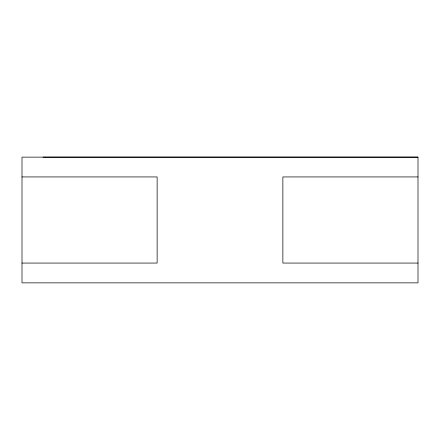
<?xml version="1.0" encoding="UTF-8"?>
<svg xmlns="http://www.w3.org/2000/svg" width="440" height="440" viewBox="0 0 440 440"><rect width="100%" height="100%" fill="white"/><g stroke="black" fill="none" stroke-linecap="round" stroke-linejoin="round"><path stroke-width="0.66" d="M418 157.135L22 157.135L22 282.865L418 282.865L418 157.135L43.038 157.135M22 176.935L157.13 176.935L157.13 263.065L22 263.065M418 176.935L282.87 176.935L282.87 263.065L418 263.065"/></g></svg>
